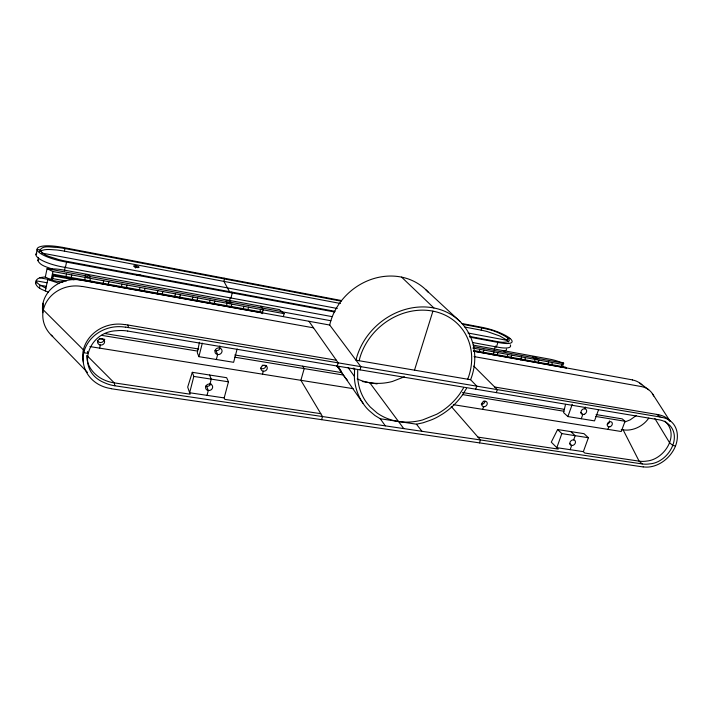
<?xml version="1.0" encoding="UTF-8"?>
<svg xmlns="http://www.w3.org/2000/svg" width="713" height="713" viewBox="0 0 713 713"><rect width="100%" height="100%" fill="white"/><g stroke="black" fill="none" stroke-linecap="round" stroke-linejoin="round"><path stroke-width="1.07" d="M354.593 368.282L354.388 377.926A63.707 55.356 -41 0 0 361.776 401.464L363.167 403.478A47.557 41.318 -39.6 0 0 369.352 410.786L374.913 415.492L380.27 418.754L416.472 424.199L423.085 422.782L430.661 420.153A47.245 40.793 -40.6 0 0 440.188 415.429L442.523 414.039A63.707 55.356 -41 0 0 462.042 395.555L466.498 388.46M357.703 370.323L357.65 377.346A60.347 52.441 -41 0 0 367.213 403.433L370.163 406.936L377.043 412.952A60.347 52.441 -41 0 0 422.693 419.912L436.739 414.235A60.347 52.441 -41 0 0 459.644 394.093L463.53 387.97M360.127 369.869L360.84 366.66L329.709 325.039L81.282 280.031M199.462 342.24L197.296 352.694L198.874 356.66L233.623 362.302L237.153 348.96M36.069 254.755L37.174 249.425L40.08 249.969C43.52 256.101 51.996 257.09 58.092 259.372A28.467 7.397 12 0 0 66.461 261.279L335.039 311.34M52.628 269.193C47.566 267.099 40.409 266.002 37.86 260.601L38.52 257.411M39.705 251.751C40.882 244.238 51.684 247.625 56.924 247.349A28.698 7.531 12 0 1 64.928 248.552L341.108 301.153M48.252 292.116C43.823 290.093 37.486 288.72 35.65 283.658C34.973 277.963 41.185 277.152 45.302 277.036L51.131 279.879L39.785 277.838M39.491 288.061L40.088 285.218L37.245 282.918L36.238 280.833L47.067 282.767M45.302 277.036L47.067 268.694L56.069 268.997A30.677 8.627 11.7 0 1 64.616 270.2L279.514 309.611L284.148 313.658L283.364 316.527M45.329 290.993L47.753 279.576L53.484 278.756L66.309 281.065M51.354 278.828L52.914 271.519L47.067 268.694L84.562 275.548M52.004 279.46L53.127 274.193L262.197 312.125L262.758 313.052L53.199 275.102L52.299 279.318M52.593 279.175L53.127 274.193M39.964 251.493C44.732 248.4 51.006 249.755 56.372 249.951A28.68 7.585 12 0 1 64.366 251.145L64.928 248.552M64.375 270.922L65.302 266.644M65.4 267.482L66.559 262.108M65.854 277.116L66.532 273.997M71.113 278.07L71.79 274.96M84.562 280.503L85.248 277.41M89.749 281.448L90.435 278.355M35.65 283.658L36.131 282.303M103.028 283.854L103.733 280.779M108.162 284.781L108.857 281.715M99.642 348.131L100.355 345.021M121.281 287.161L121.994 284.104M37.86 260.601L38.671 259.086M126.353 288.079L127.057 285.031M565.525 404.36L563.6 412.622L567.896 416.561L594.508 420.884L598.546 409.77M135.622 268.026L136.13 265.86M139.32 290.432L140.033 287.392M144.32 291.332L145.042 288.302M157.136 293.658L157.858 290.646M162.083 294.549L162.814 291.546M329.709 325.039L330.413 322.107A58.733 52.147 -41 0 1 373.746 278.587A58.733 52.147 -41 0 1 428.513 292.571M174.747 296.849L175.478 293.854M179.631 297.731L180.371 294.745M192.145 300.004L192.884 297.027M196.975 300.877L197.724 297.909M359.156 360.733L359.949 357.578A60.347 52.441 -41 0 1 431.82 310.93A60.347 52.441 -41 0 1 468.789 376.241L467.683 379.209M209.346 303.114L210.094 300.164M224.185 397.925L228.454 381.811L226.645 377.694L192.296 372.311L193.82 376.428L189.649 392.756L224.185 397.925L224.782 399.36L320.788 413.674M198.874 356.66L202.323 343.14M214.114 303.979L214.871 301.038M226.342 306.198L227.099 303.266M229.702 300.146L230.228 298.132M230.959 297.998L232.269 292.954L231.796 292.098M207.02 395.358L208.285 390.501L206.645 386.294M209.97 384.022L211.235 379.138L209.577 375.011M216.351 359.495L217.634 354.548L215.905 350.627M219.354 347.944L219.871 345.957M231.065 307.053L231.823 304.121M243.142 309.246L243.917 306.323M247.812 310.084L248.579 307.178M259.755 312.249L260.53 309.353M262.143 313.693L263.177 309.834L260.976 306.207M262.482 374.165L263.284 371.206A3.271 2.932 -28.1 0 0 267.179 367.186A3.271 2.932 -28.1 0 0 261.823 366.313A3.271 2.932 -28.1 0 0 263.275 371.206M321.59 419.663L322.499 416.552L300.877 380.305L304.201 368.603L302.695 366.179M337.231 366.045L338.167 362.846L308.925 321.278M192.296 372.311L187.688 387.106L190.139 394.191L114.276 382.881A37.37 33.805 -11.8 0 1 104.018 379.869C94.633 375.751 86.843 366.642 86.728 356.045M414.503 370.163L432.916 311.135M464.929 327.08L481.132 330.146L481.845 327.953A23.966 5.766 18.1 0 1 488.209 329.442C492.772 329.566 522.166 342.115 502.665 342.293A23.779 5.686 18 0 1 496.952 341.518L469.644 336.429M479.323 351.375L479.983 349.352M483.262 352.088L483.922 350.074M494.261 349.646L495.455 346.037M493.013 354.922L494.011 351.91M496.426 346.928L497.932 342.4M496.908 355.627L497.906 352.623M482.683 409.36L483.583 406.66M507.219 356.429L507.888 354.441M479.466 442.88L480.446 439.957L451.249 406.472M496.301 392.613L497.309 389.619L473.762 366.081M511.069 357.133L511.738 355.136M520.615 359.913L521.622 356.937M524.42 360.609L525.436 357.632M534.536 361.384L535.205 359.414M538.306 362.07L538.983 360.11M547.976 363.826L548.654 361.865M551.372 365.484L552.388 362.552M560.944 367.213L561.969 364.29L563.68 363.149L555.596 360.537A25.24 6.194 19.2 0 0 549.072 359.04L473.236 345.128M562.325 367.017L563.68 363.149L537.085 358.282M477.96 437.114L558.234 449.083L551.283 442.158L557.611 429.538L561.835 433.602L556.826 447.684L583.341 451.65L584.803 453.049L639.106 461.142A30.16 23.529 -47.2 0 0 646.727 461.07C664.418 459.511 680.327 434.707 664.801 421.133M567.896 416.561L572.263 404.298M570.15 449.68L571.657 445.482L569.518 443.424M573.671 439.885L575.186 435.679L570.872 431.615M581.273 418.736L582.797 414.476L580.605 412.524M584.847 408.781L585.462 407.07M583.341 451.65L588.394 437.729L584 433.673L557.611 429.538M607.895 429.378L608.831 426.837M470.589 379.708L471.694 376.74A63.707 55.356 -41 0 0 432.675 307.749A63.707 55.356 -41 0 0 356.803 357.044L356.01 360.199L470.589 379.708L476.819 386.17L475.607 389.155M596.104 414.574L622.191 418.87L625.051 421.267L621.246 431.508L453.415 404.681M648.794 418.068C644.534 424.288 637.672 428.673 630.221 429.823A27.95 22.148 -48 0 1 623.126 429.823L621.237 429.52M636.237 415.563L630.132 419.895L624.606 422.06M404.387 376.803L392.284 381.508A55.641 49.393 -41 0 1 357.16 378.87M503.922 351.197L505.945 350.529L506.578 349.04M127.725 331.064A37.522 33.725 -12.2 0 0 116.629 330.734C87.325 331.607 74.874 370.715 104.517 382.765A37.602 33.983 -12 0 0 114.829 385.778L642.261 463.94A30.32 23.6 -47.1 0 0 649.917 463.851C668.812 462.559 684.819 434.11 665.826 422.185A30.222 23.484 -46.7 0 0 659.026 419.797L127.725 331.055M111.166 388.728L643.188 466.953M193.82 376.428L228.454 381.811M561.835 433.602L588.394 437.729M675.434 445.901L672.947 445.509L669.641 442.818L654.882 418.54M89.9 346.58L353.14 388.656M99.348 338.657L104.811 339.548M262.215 365.199L266.6 365.912M362.311 381.508L377.088 383.915M483.28 401.223L485.473 401.579M104.454 333.479L198.677 349.022M234.773 354.976L341.67 372.605L363.167 403.478M462.55 392.542L564.518 409.36M101.62 335.351L197.563 351.099M234.684 357.186L343.363 375.029A44.776 39.536 -39.6 0 0 347.641 380.457M462.416 394.574L563.912 411.232M595.596 416.437L625.051 421.267M125.64 327.098L662.056 417.328M125.007 324.522L336.34 360.243M494.697 387.007L658.759 414.743M46.407 286.341L40.088 285.218L45.935 288.15M82.271 286.412L313.542 327.837M474.065 356.598L641.147 386.526A25.802 20.41 -47.7 0 1 653.714 396.009M53.27 276.002L74.054 279.763M62.904 282.286L47.753 279.576L57.281 282.722A30.401 8.467 11.7 0 0 59.036 283.177M52.914 271.519L284.148 313.658M472.853 348.051L561.969 364.29M473.601 350.475L565.356 367.115L566.496 368.068L473.485 351.215M473.931 351.17L632.413 379.877M332.151 316.643L63.145 267.063A26.443 7.014 11.9 0 1 35.935 254.728A26.452 7.023 11.9 0 1 36.844 253.044M472.692 342.552L498.093 347.231A22.05 5.374 18.1 0 0 510.303 344.86M90.489 276.635L225.807 301.385M231.19 302.365L281.537 311.572M473.477 346.661L532.771 357.498M280.619 311.554L330.948 320.752M41.71 253.044L337.285 308.488M468.04 333.007L507.273 340.368L508.663 342.026M334.629 312L64.304 261.689A26.47 6.907 12 0 1 37.049 249.398A26.488 6.916 12 0 1 62.664 247.402M469.858 337.178L499.599 342.712A22.067 5.285 18.1 0 0 510.196 338.568A22.076 5.285 18.1 0 0 482.585 327.472M510.098 338.55L508.012 338.158L507.273 340.368L499.875 336.028L487.487 331.634A23.957 5.811 18.1 0 0 481.132 330.155M62.664 247.375L341.527 300.556M461.454 323.417L482.549 327.445M462.398 324.246L481.845 327.953M64.366 251.145L340.44 303.48M639.882 383.095L648.687 389.761M656.798 414.405L660.095 416.998M536.007 358.817L537.094 359.762M642.261 463.94L639.106 461.142L623.117 429.823M426.017 289.915L460.01 321.474M401.571 277.116L433.896 307.971M86.941 355.511L114.276 382.881L114.829 385.778M51.238 335.119L87.556 372.489M416.472 424.199L421.944 431.294M369.744 382.721L403.754 428.593M353.185 367.997L354.486 369.789M348.06 367.534L354.352 376.295M380.27 418.754L385.314 425.857M341.055 371.714L336.723 365.493A43.841 38.921 -39.5 0 0 340.939 370.831M343.363 375.029L342.035 373.095A59.981 52.967 -41 0 1 338.613 366.446M652.377 393.647L670.158 421.312M224.096 278.159L224.533 278.952L223.909 281.385L229.559 291.733M228.98 302.784L229.461 303.693M127.894 325.012L128.545 327.588M87.69 276.983L87.842 277.883M87.432 351.491L87.69 353.327L83.876 352.73L83.501 349.976L43.448 310.021L43.128 303.212M81.255 280.156A31.978 29.135 -4.4 0 0 42.976 303.185A31.978 29.144 -4.3 0 0 42.816 312.731M124.971 324.656A34.589 31.194 -11.6 0 0 83.341 349.949A34.598 31.212 -11.6 0 0 83.412 362.231M82.245 286.537A32.531 29.581 -5 0 0 43.297 309.995A32.531 29.59 -4.9 0 0 52.726 336.483M125.604 327.231A34.803 31.363 -11.8 0 0 83.706 352.694A34.812 31.372 -11.8 0 0 111.192 388.594M632.378 379.976A25.436 20.24 -47.8 0 1 641.852 384.886M658.723 414.85A27.834 21.675 -47 0 1 669.89 421.089M662.02 417.435A27.985 21.738 -46.9 0 1 675.541 445.919A27.985 21.746 -47 0 1 643.224 466.846M210.905 383.603A3.583 3.208 -21.9 0 1 205.79 386.045M220.201 347.926A3.601 3.28 -23 0 1 215.041 350.368M104.143 339.156A3.52 3.182 -9.1 0 1 97.307 340.52M609.508 420.893A2.852 2.273 -46.5 0 1 607.36 424.253M484.947 401.214A2.986 2.504 -42.8 0 1 481.284 404.209M265.976 365.511A3.253 2.923 -28.1 0 1 260.566 368.104M136.504 274.888A2.834 0.766 13 0 1 138.616 274.701A2.834 0.766 13 0 1 141.486 275.619M572.37 445.491A3.128 2.504 -44.6 0 0 575.248 440.99A3.128 2.504 -44.6 0 0 570.364 441.57A3.128 2.504 -44.6 0 0 572.37 445.491M584.268 414.315A3.155 2.549 -46.3 0 0 586.041 409.387A3.155 2.549 -46.3 0 0 581.157 411.187A3.155 2.549 -46.3 0 0 584.268 414.315M208.276 390.501A3.61 3.226 -22.1 0 0 212.536 386.098A3.61 3.226 -22.1 0 0 206.547 385.18A3.61 3.226 -22.1 0 0 208.276 390.501M217.625 354.548A3.636 3.298 -23.2 0 0 221.939 350.101A3.636 3.298 -23.2 0 0 215.914 349.094A3.636 3.298 -23.2 0 0 217.625 354.548M99.481 344.771A3.538 3.2 -9.3 0 0 104.606 341.589A3.538 3.2 -9.3 0 0 99.152 339.228A3.538 3.2 -9.3 0 0 99.481 344.771M610.15 426.686A2.861 2.282 -46.5 0 0 611.79 422.23A2.861 2.282 -46.5 0 0 607.378 423.87A2.861 2.282 -46.5 0 0 610.15 426.686M484.296 406.677A3.004 2.513 -42.8 0 0 486.997 402.328A3.004 2.513 -42.8 0 0 482.175 402.818A3.004 2.513 -42.8 0 0 484.296 406.677M134.659 266.858A2.763 0.722 13 0 0 139.035 267.348A2.763 0.722 13 0 0 135.434 265.753A2.763 0.722 13 0 0 134.659 266.858M533.128 357.748A2.54 0.624 18.8 0 0 537.21 358.826A2.54 0.624 18.8 0 0 534.447 357.097A2.54 0.624 18.8 0 0 533.128 357.748M226.939 302.169A2.816 0.784 14.3 0 0 231.226 302.588A2.816 0.784 14.3 0 0 227.331 300.877A2.816 0.784 14.3 0 0 226.939 302.169M85.551 276.341A3.03 0.838 12.1 0 0 90.435 276.849A3.03 0.838 12.1 0 0 86.603 275.102A3.03 0.838 12.1 0 0 85.551 276.341"/></g></svg>
